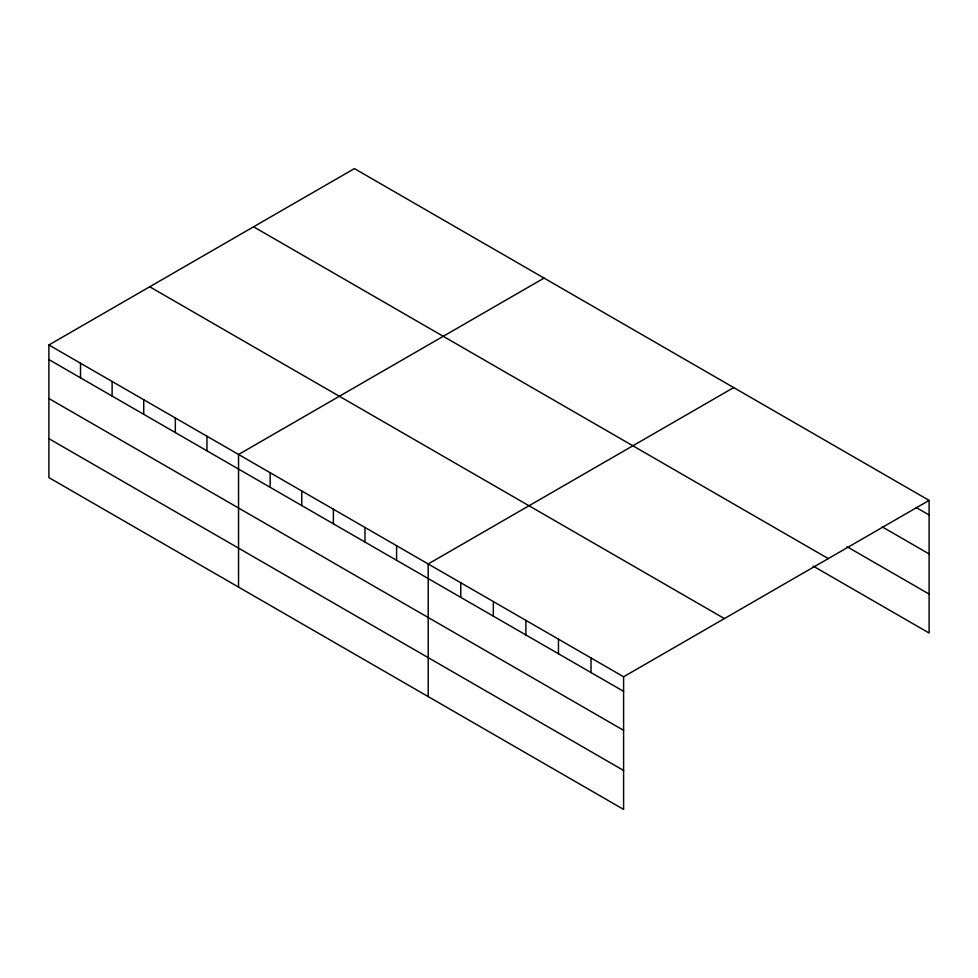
<?xml version="1.0" encoding="UTF-8"?>
<svg xmlns="http://www.w3.org/2000/svg" width="978" height="978" viewBox="0 0 978 978"><rect width="100%" height="100%" fill="white"/><g stroke="black" fill="none" stroke-linecap="round" stroke-linejoin="round"><path stroke-width="1.47" d="M48.9 344.977L623.597 676.776L623.597 809.405L48.9 477.606L48.9 344.977L354.403 168.595L929.1 500.394L929.1 633.023L813.17 566.079M544.061 278.094L238.546 454.477L238.546 587.093M733.708 387.581L428.193 563.964L428.193 696.593M623.597 676.776L929.1 500.394M916.068 507.46L929.1 514.978M882.205 526.861L929.1 553.927M847.034 546.69L929.1 594.062M253.595 226.81L828.28 558.597M149.72 286.774L724.405 618.573M48.9 359.574L623.597 691.36M48.9 398.523L623.597 730.321M48.9 438.657L623.597 770.444M591.03 657.974L591.03 672.558M558.462 639.172L558.462 653.756M525.895 620.37L525.895 634.954M493.328 601.568L493.328 616.152M460.76 582.766L460.76 597.35M396.591 545.712L396.591 560.308M364.977 527.472L364.977 542.056M333.376 509.22L333.376 523.805M301.762 490.968L301.762 505.553M270.16 472.729L270.16 487.313M206.945 436.225L206.945 450.809M175.331 417.973L175.331 432.557M143.729 399.733L143.729 414.317M112.115 381.481L112.115 396.066M80.514 363.229L80.514 377.814"/></g></svg>
